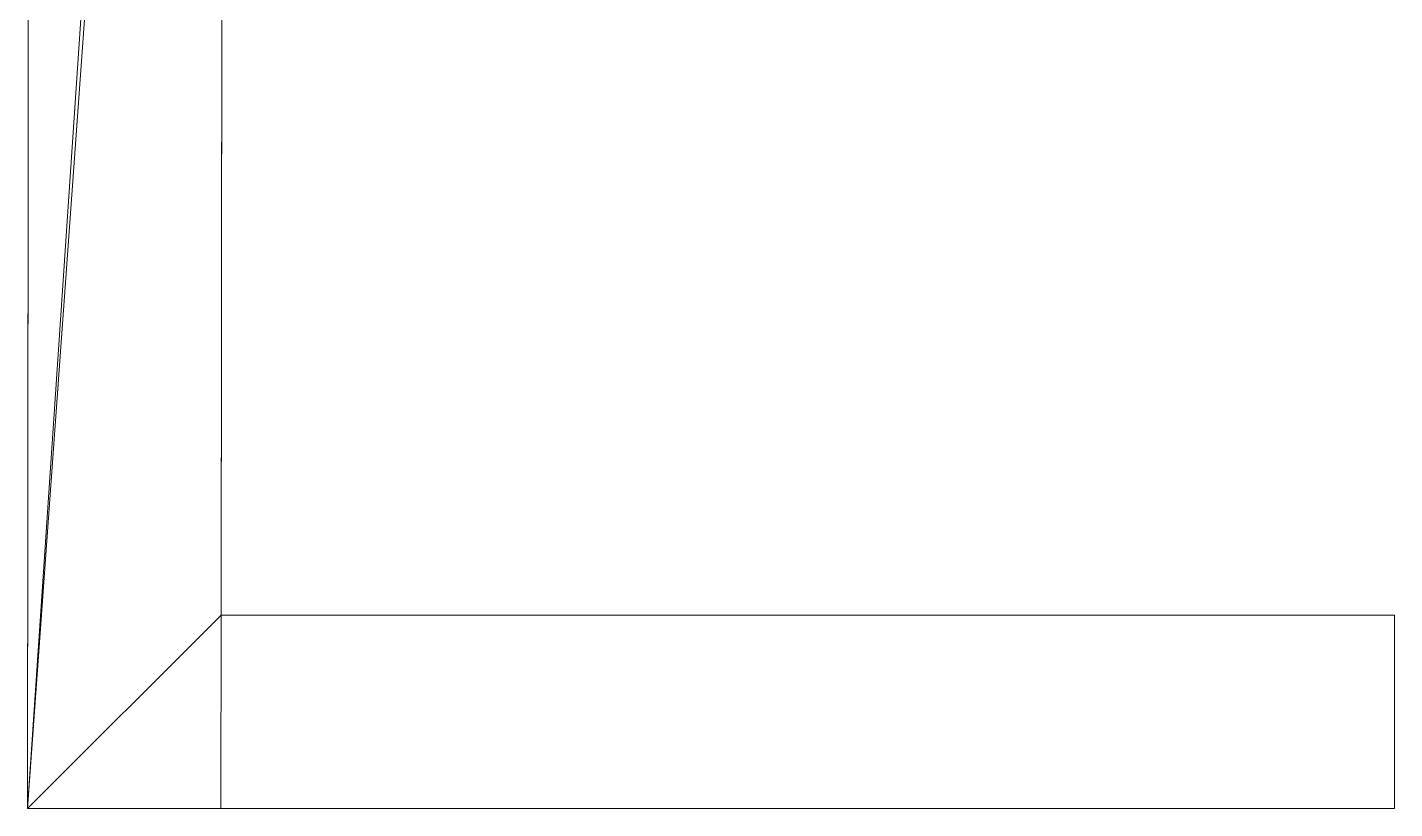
# Model space of a CAD drawing. Header units: millimetres. Extents: x 11098 to 33953, y -10594 to 3707.
# Drawn here: x 11113 to 14361, y -10594 to -8738 of the extents above; entities that cross this region are included whole.
import ezdxf

# ---------------------------------------------------------------- set-up
doc = ezdxf.new("R2010")
doc.units = ezdxf.units.MM
doc.layers.add('A-WALL', color=113, linetype='Continuous', lineweight=9)

msp = doc.modelspace()

# ---------------------------------------------------------------- meshes
at = {"layer": 'A-WALL'}
mesh = msp.add_polyface(dxfattribs=at)
corners = [(11587.8, 3214.3), (11580.3, -3677), (11579.8, -4137), (11573.3, -10133.9), (11572.8, -10593.9), (11112.8, -10593.9), (11127.8, 3213.7)]
mesh.append_faces([[corners[k] for k in face] for face in [(5, 1, 2, 3)]], dxfattribs={"vtx0": -1, "vtx3": -1})
mesh.append_faces([[corners[k] for k in face] for face in [(3, 4, 5), (6, 0, 1, 5)]], dxfattribs={"vtx2": -1})
mesh = msp.add_polyface(dxfattribs=at)
corners = [(11572.8, -10593.9, 4000), (11573.3, -10133.9, 4000), (11579.8, -4137, 4000), (11580.3, -3677, 4000), (11587.8, 3214.3, 4000), (11127.8, 3213.7, 4000), (11112.8, -10593.9, 4000)]
mesh.append_faces([[corners[k] for k in face] for face in [(6, 2, 3)]], dxfattribs={"vtx0": -1, "vtx2": -1})
mesh.append_faces([[corners[k] for k in face] for face in [(5, 6, 3, 4)]], dxfattribs={"vtx1": -1})
mesh.append_faces([[corners[k] for k in face] for face in [(6, 0, 1, 2)]], dxfattribs={"vtx3": -1})
mesh = msp.add_polyface(dxfattribs=at)
corners = [(11112.8, -10593.9), (11112.8, -10593.9, 4000), (11127.8, 3213.7, 4000), (11127.8, 3213.7), (11123.5, -796.9, 1534), (11123.5, -796.9, 2894), (11122.3, -1836.9, 2894), (11122.3, -1836.9, 1534), (11121.6, -2496.9, 1534), (11121.6, -2496.9, 2894), (11120.5, -3536.9, 2894), (11120.5, -3536.9, 1534)]
mesh.append_faces([[corners[k] for k in face] for face in [(9, 6, 7, 8), (11, 0, 1, 10), (10, 1, 2, 9)]], dxfattribs={"vtx0": -1, "vtx2": -1})
mesh.append_faces([[corners[k] for k in face] for face in [(2, 5, 6, 9)]], dxfattribs={"vtx0": -1, "vtx2": -1, "vtx3": -1})
mesh.append_faces([[corners[k] for k in face] for face in [(7, 4, 3, 8)]], dxfattribs={"vtx1": -1, "vtx2": -1, "vtx3": -1})
mesh.append_faces([[corners[k] for k in face] for face in [(2, 3, 4, 5), (11, 8, 3, 0)]], dxfattribs={"vtx1": -1, "vtx3": -1})
mesh = msp.add_polyface(dxfattribs=at)
corners = [(11572.8, -10593.9), (11573.3, -10133.9), (11579.8, -4137), (11580.3, -3677), (11587.8, 3214.3), (11587.8, 3214.3, 4000), (11580.3, -3677, 4000), (11579.8, -4137, 4000), (11573.3, -10133.9, 4000), (11572.8, -10593.9, 4000), (11582.3, -1867.4, 2924), (11583.5, -767.4, 2924), (11583.5, -767.4, 1524), (11582.3, -1867.4, 1524), (11580.4, -3567.4, 2924), (11581.6, -2467.4, 2924), (11581.6, -2467.4, 1524), (11580.4, -3567.4, 1524)]
mesh.append_faces([[corners[k] for k in face] for face in [(15, 6, 14)]], dxfattribs={"vtx0": -1, "vtx1": -1})
mesh.append_faces([[corners[k] for k in face] for face in [(6, 15, 10, 11)]], dxfattribs={"vtx0": -1, "vtx1": -1, "vtx3": -1})
mesh.append_faces([[corners[k] for k in face] for face in [(14, 6, 7, 17), (12, 4, 5, 11), (11, 5, 6)]], dxfattribs={"vtx0": -1, "vtx2": -1})
mesh.append_faces([[corners[k] for k in face] for face in [(17, 7, 8, 1)]], dxfattribs={"vtx0": -1, "vtx2": -1, "vtx3": -1})
mesh.append_faces([[corners[k] for k in face] for face in [(0, 1, 8, 9)]], dxfattribs={"vtx1": -1})
mesh.append_faces([[corners[k] for k in face] for face in [(2, 3, 17, 1)]], dxfattribs={"vtx1": -1, "vtx2": -1})
mesh.append_faces([[corners[k] for k in face] for face in [(16, 17, 3, 13)]], dxfattribs={"vtx1": -1, "vtx2": -1, "vtx3": -1})
mesh.append_faces([[corners[k] for k in face] for face in [(15, 16, 13, 10), (12, 13, 3, 4)]], dxfattribs={"vtx1": -1, "vtx3": -1})
mesh = msp.add_polyface(dxfattribs=at)
corners = [(14360.9, -10593.9), (11572.8, -10593.9), (11573.3, -10133.9), (14360.9, -10133.9)]
mesh.append_faces([[corners[k] for k in face] for face in [(0, 1, 2, 3)]])
mesh = msp.add_polyface(dxfattribs=at)
corners = [(11572.8, -10593.9, 4000), (14360.9, -10593.9, 4000), (14360.9, -10133.9, 4000), (11573.3, -10133.9, 4000)]
mesh.append_faces([[corners[k] for k in face] for face in [(3, 0, 1, 2)]])
mesh = msp.add_polyface(dxfattribs=at)
corners = [(11572.8, -10593.9), (11572.8, -10593.9, 4000), (11573.3, -10133.9, 4000), (11573.3, -10133.9)]
mesh.append_faces([[corners[k] for k in face] for face in [(3, 0, 1, 2)]])
mesh = msp.add_polyface(dxfattribs=at)
corners = [(11573.3, -10133.9), (11573.3, -10133.9, 4000), (14360.9, -10133.9, 4000), (14360.9, -10133.9)]
mesh.append_faces([[corners[k] for k in face] for face in [(2, 3, 0, 1)]])
mesh = msp.add_polyface(dxfattribs=at)
corners = [(14360.9, -10593.9, 4000), (14360.9, -10593.9), (14360.9, -10133.9), (14360.9, -10133.9, 4000)]
mesh.append_faces([[corners[k] for k in face] for face in [(0, 1, 2, 3)]])
mesh = msp.add_polyface(dxfattribs=at)
corners = [(11572.8, -10593.9), (11572.8, -10593.9, 4000), (11112.8, -10593.9, 4000), (11112.8, -10593.9)]
mesh.append_faces([[corners[k] for k in face] for face in [(2, 3, 0, 1)]])
mesh = msp.add_polyface(dxfattribs=at)
corners = [(11572.8, -10593.9), (14360.9, -10593.9), (14360.9, -10593.9, 4000), (11572.8, -10593.9, 4000)]
mesh.append_faces([[corners[k] for k in face] for face in [(2, 3, 0, 1)]])

doc.saveas('drawing.dxf')
